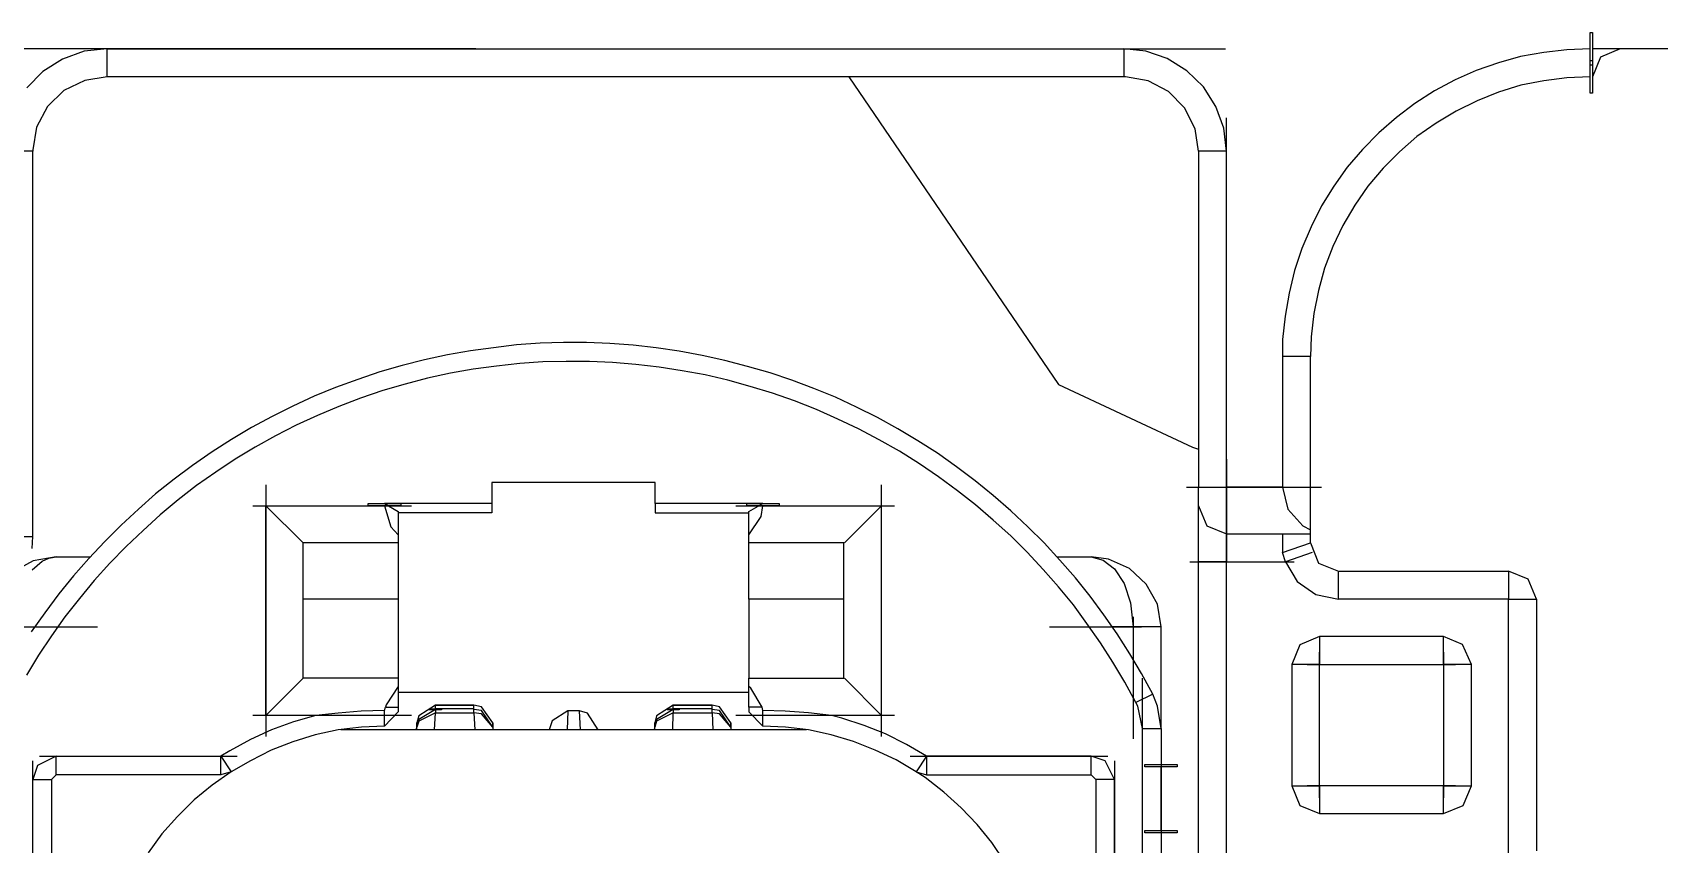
# Model space of a CAD drawing. Header units: inches. Extents: x 47316 to 59086, y 3141 to 11743.
# Drawn here: x 47680.65 to 47698.1, y 8703.84 to 8712.54 of the extents above; entities that cross this region are included whole.
import ezdxf

# ---------------------------------------------------------------- set-up
doc = ezdxf.new("R2010")
doc.units = ezdxf.units.IN
doc.header["$MEASUREMENT"] = 0

msp = doc.modelspace()

# ---------------------------------------------------------------- linework, layer by layer
at = {"color": 7, "linetype": 'Continuous', "ltscale": 0.936}
for p, q in [((47697.353, 8712.191), (47697.353, 8712.54)), ((47697.353, 8712.54), (47697.377, 8712.54)), ((47697.353, 8712.191), (47697.353, 8712.54)), ((47697.353, 8712.54), (47697.377, 8712.54)), ((47697.353, 8712.191), (47697.353, 8712.54)), ((47697.353, 8712.54), (47697.377, 8712.54)), ((47697.377, 8712.54), (47697.377, 8712.191)), ((47697.377, 8712.54), (47697.377, 8712.54)), ((47697.377, 8712.54), (47697.377, 8712.191)), ((47697.377, 8712.54), (47697.377, 8712.54)), ((47697.377, 8712.54), (47697.377, 8712.191)), ((47697.377, 8712.54), (47697.377, 8712.54)), ((47685.403, 8712.366), (47680.364, 8712.366)), ((47681.205, 8712.34), (47680.973, 8712.256)), ((47681.452, 8712.366), (47681.205, 8712.34)), ((47681.452, 8712.066), (47681.452, 8712.366)), ((47681.452, 8712.366), (47692.353, 8712.366)), ((47686.403, 8712.366), (47687.405, 8712.366)), ((47688.403, 8712.366), (47693.444, 8712.366)), ((47692.588, 8712.342), (47692.353, 8712.366)), ((47692.353, 8712.366), (47692.353, 8712.066)), ((47692.819, 8712.261), (47692.588, 8712.342)), ((47696.608, 8712.282), (47696.369, 8712.215)), ((47696.856, 8712.327), (47696.608, 8712.282)), ((47697.103, 8712.355), (47696.856, 8712.327)), ((47697.353, 8712.366), (47697.103, 8712.355)), ((47697.353, 8712.066), (47697.353, 8712.366)), ((47702.077, 8712.366), (47697.377, 8712.366)), ((47697.465, 8712.277), (47697.377, 8712.066)), ((47697.676, 8712.366), (47697.465, 8712.277)), ((47680.762, 8712.123), (47680.588, 8711.946)), ((47680.973, 8712.256), (47680.762, 8712.123)), ((47693.03, 8712.131), (47692.819, 8712.261)), ((47693.207, 8711.957), (47693.03, 8712.131)), ((47696.132, 8712.134), (47695.905, 8712.032)), ((47696.369, 8712.215), (47696.132, 8712.134)), ((47697.353, 8711.892), (47697.353, 8712.241)), ((47697.353, 8712.241), (47697.377, 8712.241)), ((47697.353, 8711.892), (47697.353, 8712.241)), ((47697.353, 8712.241), (47697.377, 8712.241)), ((47697.353, 8711.892), (47697.353, 8712.241)), ((47697.353, 8712.241), (47697.377, 8712.241)), ((47697.377, 8712.191), (47697.353, 8712.191)), ((47697.377, 8712.191), (47697.353, 8712.191)), ((47697.377, 8712.191), (47697.353, 8712.191)), ((47697.377, 8712.241), (47697.377, 8711.892)), ((47697.377, 8712.241), (47697.377, 8712.241)), ((47697.377, 8712.241), (47697.377, 8711.892)), ((47697.377, 8712.241), (47697.377, 8712.241)), ((47697.377, 8712.241), (47697.377, 8711.892)), ((47697.377, 8712.241), (47697.377, 8712.241)), ((47681.21, 8712.027), (47680.986, 8711.918)), ((47681.452, 8712.066), (47681.21, 8712.027)), ((47692.353, 8712.066), (47681.452, 8712.066)), ((47681.452, 8712.066), (47681.452, 8712.066)), ((47689.405, 8712.066), (47691.653, 8708.769)), ((47692.371, 8712.066), (47692.353, 8712.066)), ((47692.614, 8712.024), (47692.371, 8712.066)), ((47692.83, 8711.907), (47692.614, 8712.024)), ((47693.34, 8711.748), (47693.207, 8711.957)), ((47695.905, 8712.032), (47695.684, 8711.915)), ((47696.611, 8711.975), (47696.371, 8711.902)), ((47696.856, 8712.024), (47696.611, 8711.975)), ((47697.103, 8712.056), (47696.856, 8712.024)), ((47697.353, 8712.066), (47697.103, 8712.056)), ((47680.986, 8711.918), (47680.812, 8711.746)), ((47693.002, 8711.733), (47692.83, 8711.907)), ((47693.426, 8711.514), (47693.34, 8711.748)), ((47695.473, 8711.78), (47695.275, 8711.629)), ((47695.684, 8711.915), (47695.473, 8711.78)), ((47696.14, 8711.808), (47695.916, 8711.699)), ((47696.371, 8711.902), (47696.14, 8711.808)), ((47697.377, 8711.892), (47697.353, 8711.892)), ((47697.377, 8711.892), (47697.353, 8711.892)), ((47697.377, 8711.892), (47697.353, 8711.892)), ((47680.812, 8711.746), (47680.694, 8711.527)), ((47693.116, 8711.509), (47693.002, 8711.733)), ((47693.455, 8710.967), (47693.455, 8711.626)), ((47695.275, 8711.629), (47695.088, 8711.465)), ((47695.916, 8711.699), (47695.702, 8711.569)), ((47680.694, 8711.527), (47680.653, 8711.282)), ((47693.155, 8711.267), (47693.116, 8711.509)), ((47693.455, 8711.267), (47693.426, 8711.514)), ((47695.088, 8711.465), (47694.911, 8711.287)), ((47695.496, 8711.425), (47695.309, 8711.261)), ((47695.702, 8711.569), (47695.496, 8711.425)), ((47680.653, 8711.267), (47680.353, 8711.267)), ((47680.653, 8711.282), (47680.653, 8711.267)), ((47680.653, 8707.139), (47680.653, 8711.267)), ((47693.455, 8711.267), (47693.155, 8711.267)), ((47693.155, 8711.267), (47693.155, 8707.668)), ((47693.455, 8707.668), (47693.455, 8711.267)), ((47694.911, 8711.287), (47694.749, 8711.097)), ((47695.309, 8711.261), (47695.134, 8711.087)), ((47694.749, 8711.097), (47694.603, 8710.892)), ((47695.134, 8711.087), (47694.97, 8710.892)), ((47694.603, 8710.892), (47694.473, 8710.681)), ((47694.97, 8710.892), (47694.83, 8710.689)), ((47694.473, 8710.681), (47694.361, 8710.457)), ((47694.83, 8710.689), (47694.702, 8710.472)), ((47694.361, 8710.457), (47694.262, 8710.225)), ((47694.702, 8710.472), (47694.593, 8710.246)), ((47694.262, 8710.225), (47694.184, 8709.988)), ((47694.593, 8710.246), (47694.504, 8710.014)), ((47694.504, 8710.014), (47694.439, 8709.774)), ((47693.455, 8708.965), (47693.455, 8709.967)), ((47694.184, 8709.988), (47694.124, 8709.748)), ((47694.124, 8709.748), (47694.082, 8709.501)), ((47694.439, 8709.774), (47694.39, 8709.53)), ((47694.082, 8709.501), (47694.056, 8709.251)), ((47694.39, 8709.53), (47694.361, 8709.28)), ((47685.595, 8709.162), (47685.348, 8709.129)), ((47685.84, 8709.191), (47685.595, 8709.162)), ((47686.093, 8709.209), (47685.84, 8709.191)), ((47686.343, 8709.217), (47686.093, 8709.209)), ((47686.59, 8709.217), (47686.343, 8709.217)), ((47686.84, 8709.207), (47686.59, 8709.217)), ((47687.09, 8709.189), (47686.84, 8709.207)), ((47687.338, 8709.16), (47687.09, 8709.189)), ((47687.585, 8709.123), (47687.338, 8709.16)), ((47694.056, 8709.251), (47694.054, 8709.069)), ((47694.361, 8709.28), (47694.353, 8709.069)), ((47684.614, 8708.97), (47684.374, 8708.902)), ((47684.853, 8709.032), (47684.614, 8708.97)), ((47685.101, 8709.084), (47684.853, 8709.032)), ((47685.348, 8709.129), (47685.101, 8709.084)), ((47685.627, 8708.965), (47685.377, 8708.931)), ((47685.874, 8708.991), (47685.627, 8708.965)), ((47686.124, 8709.009), (47685.874, 8708.991)), ((47686.374, 8709.014), (47686.124, 8709.009)), ((47686.621, 8709.014), (47686.374, 8709.014)), ((47686.871, 8709.004), (47686.621, 8709.014)), ((47687.121, 8708.983), (47686.871, 8709.004)), ((47687.369, 8708.954), (47687.121, 8708.983)), ((47687.83, 8709.079), (47687.585, 8709.123)), ((47688.075, 8709.024), (47687.83, 8709.079)), ((47688.317, 8708.962), (47688.075, 8709.024)), ((47688.559, 8708.892), (47688.317, 8708.962)), ((47694.353, 8709.069), (47694.054, 8709.069)), ((47694.054, 8709.069), (47694.054, 8707.668)), ((47694.353, 8707.069), (47694.353, 8709.069)), ((47684.137, 8708.821), (47683.9, 8708.735)), ((47684.374, 8708.902), (47684.137, 8708.821)), ((47684.884, 8708.834), (47684.645, 8708.772)), ((47685.132, 8708.889), (47684.884, 8708.834)), ((47685.377, 8708.931), (47685.132, 8708.889)), ((47687.616, 8708.915), (47687.369, 8708.954)), ((47687.864, 8708.871), (47687.616, 8708.915)), ((47688.106, 8708.814), (47687.864, 8708.871)), ((47688.345, 8708.746), (47688.106, 8708.814)), ((47688.793, 8708.814), (47688.559, 8708.892)), ((47689.028, 8708.725), (47688.793, 8708.814)), ((47683.671, 8708.642), (47683.442, 8708.535)), ((47683.9, 8708.735), (47683.671, 8708.642)), ((47684.168, 8708.621), (47683.934, 8708.532)), ((47684.405, 8708.702), (47684.168, 8708.621)), ((47684.645, 8708.772), (47684.405, 8708.702)), ((47688.585, 8708.673), (47688.345, 8708.746)), ((47688.822, 8708.592), (47688.585, 8708.673)), ((47689.259, 8708.631), (47689.028, 8708.725)), ((47689.486, 8708.524), (47689.259, 8708.631)), ((47691.653, 8708.769), (47693.09, 8708.095)), ((47683.442, 8708.535), (47683.22, 8708.425)), ((47683.705, 8708.436), (47683.478, 8708.332)), ((47683.934, 8708.532), (47683.705, 8708.436)), ((47689.056, 8708.501), (47688.822, 8708.592)), ((47689.286, 8708.397), (47689.056, 8708.501)), ((47689.71, 8708.412), (47689.486, 8708.524)), ((47682.999, 8708.306), (47682.783, 8708.178)), ((47683.22, 8708.425), (47682.999, 8708.306)), ((47683.478, 8708.332), (47683.254, 8708.217)), ((47689.509, 8708.293), (47689.286, 8708.397)), ((47689.728, 8708.175), (47689.509, 8708.293)), ((47689.929, 8708.293), (47689.71, 8708.412)), ((47690.145, 8708.165), (47689.929, 8708.293)), ((47682.783, 8708.178), (47682.575, 8708.045)), ((47683.036, 8708.095), (47682.822, 8707.967)), ((47683.254, 8708.217), (47683.036, 8708.095)), ((47689.947, 8708.053), (47689.728, 8708.175)), ((47690.353, 8708.03), (47690.145, 8708.165)), ((47693.09, 8708.095), (47693.155, 8708.074)), ((47693.455, 8701.868), (47693.455, 8708.165)), ((47682.575, 8708.045), (47682.366, 8707.899)), ((47682.822, 8707.967), (47682.614, 8707.829)), ((47690.161, 8707.918), (47689.947, 8708.053)), ((47690.364, 8707.777), (47690.161, 8707.918)), ((47690.559, 8707.886), (47690.353, 8708.03)), ((47693.455, 8707.967), (47693.455, 8707.308)), ((47682.168, 8707.751), (47681.97, 8707.597)), ((47682.366, 8707.899), (47682.168, 8707.751)), ((47682.614, 8707.829), (47682.408, 8707.686)), ((47690.569, 8707.629), (47690.364, 8707.777)), ((47690.759, 8707.735), (47690.559, 8707.886)), ((47690.952, 8707.579), (47690.759, 8707.735)), ((47681.97, 8707.597), (47681.786, 8707.431)), ((47682.408, 8707.686), (47682.21, 8707.53)), ((47683.153, 8707.691), (47683.153, 8704.993)), ((47687.327, 8707.717), (47685.577, 8707.717)), ((47685.577, 8707.717), (47685.577, 8707.392)), ((47687.327, 8707.493), (47687.327, 8707.717)), ((47689.754, 8704.993), (47689.754, 8707.691)), ((47690.762, 8707.478), (47690.569, 8707.629)), ((47691.14, 8707.412), (47690.952, 8707.579)), ((47693.025, 8707.668), (47694.473, 8707.668)), ((47693.155, 8707.668), (47693.455, 8707.668)), ((47693.155, 8706.866), (47693.155, 8707.668)), ((47694.054, 8707.668), (47693.455, 8707.668)), ((47693.455, 8707.668), (47693.455, 8707.168)), ((47694.054, 8707.668), (47694.111, 8707.431)), ((47681.786, 8707.431), (47681.601, 8707.261)), ((47682.21, 8707.53), (47682.02, 8707.371)), ((47683.012, 8707.467), (47684.715, 8707.467)), ((47683.551, 8707.069), (47683.153, 8707.467)), ((47683.153, 8707.467), (47684.424, 8707.467)), ((47683.153, 8705.22), (47683.153, 8707.467)), ((47684.249, 8707.493), (47684.598, 8707.493)), ((47684.249, 8707.467), (47684.249, 8707.493)), ((47684.249, 8707.493), (47684.249, 8707.493)), ((47684.598, 8707.467), (47684.249, 8707.467)), ((47685.577, 8707.493), (47684.424, 8707.493)), ((47684.424, 8707.493), (47684.572, 8707.407)), ((47684.424, 8707.467), (47684.494, 8707.241)), ((47684.572, 8707.407), (47684.572, 8707.069)), ((47685.577, 8707.392), (47684.572, 8707.392)), ((47684.598, 8707.493), (47684.598, 8707.467)), ((47687.327, 8707.493), (47687.327, 8707.392)), ((47688.483, 8707.493), (47687.327, 8707.493)), ((47687.327, 8707.392), (47688.332, 8707.392)), ((47688.192, 8707.467), (47689.895, 8707.467)), ((47688.309, 8707.467), (47688.309, 8707.493)), ((47688.309, 8707.493), (47688.658, 8707.493)), ((47688.658, 8707.467), (47688.309, 8707.467)), ((47688.332, 8707.407), (47688.483, 8707.493)), ((47688.332, 8707.069), (47688.332, 8707.407)), ((47688.465, 8707.353), (47688.483, 8707.467)), ((47688.483, 8707.467), (47689.754, 8707.467)), ((47688.658, 8707.493), (47688.658, 8707.467)), ((47688.658, 8707.467), (47688.658, 8707.467)), ((47689.754, 8707.467), (47689.356, 8707.069)), ((47689.754, 8705.22), (47689.754, 8707.467)), ((47690.952, 8707.314), (47690.762, 8707.478)), ((47691.325, 8707.243), (47691.14, 8707.412)), ((47693.155, 8707.467), (47693.244, 8707.254)), ((47694.111, 8707.431), (47694.272, 8707.251)), ((47681.601, 8707.261), (47681.424, 8707.084)), ((47682.02, 8707.371), (47681.835, 8707.204)), ((47684.494, 8707.241), (47684.572, 8707.155)), ((47688.332, 8707.155), (47688.465, 8707.353)), ((47691.14, 8707.144), (47690.952, 8707.314)), ((47691.499, 8707.069), (47691.325, 8707.243)), ((47693.244, 8707.254), (47693.455, 8707.168)), ((47694.272, 8707.251), (47694.353, 8707.209)), ((47680.353, 8707.139), (47680.653, 8707.139)), ((47680.647, 8707.011), (47680.653, 8707.139)), ((47681.424, 8707.084), (47681.252, 8706.902)), ((47681.835, 8707.204), (47681.653, 8707.032)), ((47684.572, 8707.069), (47683.551, 8707.069)), ((47683.551, 8705.618), (47683.551, 8707.069)), ((47684.572, 8707.069), (47684.572, 8705.259)), ((47688.332, 8706.467), (47688.332, 8707.069)), ((47689.351, 8707.069), (47688.332, 8707.069)), ((47689.351, 8705.618), (47689.351, 8707.069)), ((47691.317, 8706.97), (47691.14, 8707.144)), ((47691.668, 8706.884), (47691.499, 8707.069)), ((47693.455, 8707.168), (47694.353, 8707.168)), ((47693.455, 8707.168), (47693.455, 8706.866)), ((47694.054, 8707.168), (47694.054, 8706.965)), ((47694.054, 8706.965), (47694.353, 8707.069)), ((47694.353, 8707.069), (47694.442, 8706.853)), ((47680.658, 8706.876), (47680.444, 8706.761)), ((47680.645, 8706.782), (47680.752, 8706.873)), ((47680.903, 8706.92), (47680.658, 8706.876)), ((47680.752, 8706.873), (47680.825, 8706.905)), ((47680.825, 8706.905), (47680.903, 8706.92)), ((47680.903, 8706.92), (47681.265, 8706.92)), ((47681.252, 8706.902), (47681.09, 8706.715)), ((47681.653, 8707.032), (47681.478, 8706.853)), ((47691.489, 8706.785), (47691.317, 8706.97)), ((47691.642, 8706.92), (47692.004, 8706.92)), ((47691.835, 8706.694), (47691.668, 8706.884)), ((47692.187, 8706.894), (47692.004, 8706.92)), ((47692.004, 8706.92), (47692.132, 8706.884)), ((47692.132, 8706.884), (47692.252, 8706.793)), ((47692.413, 8706.795), (47692.187, 8706.894)), ((47693.059, 8706.866), (47694.181, 8706.866)), ((47693.455, 8706.866), (47693.155, 8706.866)), ((47693.155, 8693.868), (47693.155, 8706.866)), ((47693.455, 8706.866), (47694.085, 8706.866)), ((47693.455, 8693.868), (47693.455, 8706.866)), ((47694.085, 8706.866), (47694.054, 8706.965)), ((47694.371, 8706.965), (47694.085, 8706.866)), ((47694.085, 8706.866), (47694.213, 8706.657)), ((47681.09, 8706.715), (47680.931, 8706.522)), ((47681.478, 8706.853), (47681.312, 8706.665)), ((47691.653, 8706.597), (47691.489, 8706.785)), ((47691.991, 8706.498), (47691.835, 8706.694)), ((47692.252, 8706.793), (47692.356, 8706.634)), ((47692.593, 8706.626), (47692.413, 8706.795)), ((47694.442, 8706.853), (47694.653, 8706.767)), ((47694.653, 8706.467), (47694.653, 8706.767)), ((47694.653, 8706.767), (47696.478, 8706.767)), ((47696.689, 8706.681), (47696.478, 8706.767)), ((47696.478, 8706.767), (47696.478, 8706.467)), ((47680.931, 8706.522), (47680.783, 8706.319)), ((47681.312, 8706.665), (47681.153, 8706.475)), ((47691.812, 8706.405), (47691.653, 8706.597)), ((47692.356, 8706.634), (47692.424, 8706.428)), ((47692.713, 8706.412), (47692.593, 8706.626)), ((47694.213, 8706.657), (47694.413, 8706.517)), ((47694.413, 8706.517), (47694.653, 8706.467)), ((47696.778, 8706.467), (47696.689, 8706.681)), ((47681.153, 8706.475), (47680.996, 8706.277)), ((47684.572, 8706.467), (47683.551, 8706.467)), ((47689.351, 8706.467), (47688.332, 8706.467)), ((47688.332, 8706.467), (47688.332, 8705.618)), ((47691.957, 8706.207), (47691.812, 8706.405)), ((47692.14, 8706.298), (47691.991, 8706.498)), ((47692.424, 8706.428), (47692.452, 8706.168)), ((47692.752, 8706.168), (47692.713, 8706.412)), ((47696.478, 8706.467), (47694.653, 8706.467)), ((47696.478, 8703.467), (47696.478, 8706.467)), ((47696.478, 8706.467), (47696.778, 8706.467)), ((47696.778, 8706.467), (47696.778, 8703.767)), ((47680.155, 8706.168), (47680.674, 8706.168)), ((47680.366, 8706.168), (47681.348, 8706.168)), ((47680.783, 8706.319), (47680.637, 8706.116)), ((47680.996, 8706.277), (47680.853, 8706.074)), ((47691.556, 8706.168), (47692.541, 8706.168)), ((47692.103, 8705.998), (47691.957, 8706.207)), ((47692.283, 8706.095), (47692.14, 8706.298)), ((47692.752, 8706.168), (47692.231, 8706.168)), ((47692.452, 8706.277), (47692.452, 8704.97)), ((47692.452, 8706.168), (47692.452, 8705.821)), ((47692.752, 8705.079), (47692.752, 8706.168)), ((47680.853, 8706.074), (47680.715, 8705.866)), ((47692.236, 8705.79), (47692.103, 8705.998)), ((47692.418, 8705.881), (47692.283, 8706.095)), ((47694.452, 8706.066), (47694.241, 8705.978)), ((47695.78, 8706.066), (47694.452, 8706.066)), ((47694.452, 8706.066), (47694.452, 8705.767)), ((47695.986, 8705.98), (47695.78, 8706.066)), ((47695.78, 8705.767), (47695.78, 8706.066)), ((47680.715, 8705.866), (47680.585, 8705.652)), ((47692.543, 8705.668), (47692.418, 8705.881)), ((47694.241, 8705.978), (47694.153, 8705.767)), ((47694.452, 8704.337), (47694.452, 8705.897)), ((47695.78, 8705.897), (47695.78, 8704.337)), ((47696.08, 8705.767), (47695.986, 8705.98)), ((47692.364, 8705.577), (47692.236, 8705.79)), ((47692.663, 8705.449), (47692.543, 8705.668)), ((47694.452, 8705.767), (47694.153, 8705.767)), ((47694.153, 8705.767), (47694.153, 8704.467)), ((47694.319, 8705.767), (47695.911, 8705.767)), ((47694.452, 8705.767), (47695.78, 8705.767)), ((47694.452, 8704.467), (47694.452, 8705.767)), ((47695.78, 8705.767), (47695.78, 8704.467)), ((47696.08, 8705.767), (47695.78, 8705.767)), ((47695.78, 8705.767), (47695.78, 8705.767)), ((47696.08, 8704.467), (47696.08, 8705.767)), ((47683.551, 8705.618), (47683.153, 8705.22)), ((47684.572, 8705.618), (47683.551, 8705.618)), ((47684.572, 8705.53), (47684.442, 8705.332)), ((47684.572, 8705.47), (47688.332, 8705.47)), ((47688.332, 8705.308), (47688.332, 8705.618)), ((47688.332, 8705.618), (47689.351, 8705.618)), ((47688.353, 8705.511), (47688.332, 8705.53)), ((47688.473, 8705.308), (47688.353, 8705.511)), ((47689.356, 8705.618), (47689.754, 8705.22)), ((47692.483, 8705.358), (47692.364, 8705.577)), ((47692.554, 8703.871), (47692.554, 8705.618)), ((47684.424, 8705.272), (47684.434, 8705.308)), ((47684.442, 8705.332), (47684.434, 8705.308)), ((47684.434, 8705.308), (47684.572, 8705.308)), ((47684.97, 8705.329), (47684.791, 8705.215)), ((47684.97, 8705.329), (47684.791, 8705.215)), ((47684.97, 8705.29), (47684.97, 8705.329)), ((47685.382, 8705.329), (47684.97, 8705.329)), ((47684.97, 8705.329), (47685.382, 8705.329)), ((47685.463, 8705.311), (47685.382, 8705.329)), ((47685.463, 8705.311), (47685.382, 8705.329)), ((47685.382, 8705.248), (47685.382, 8705.329)), ((47685.585, 8705.139), (47685.463, 8705.311)), ((47685.585, 8705.139), (47685.463, 8705.311)), ((47687.52, 8705.329), (47687.34, 8705.215)), ((47687.52, 8705.329), (47687.34, 8705.215)), ((47687.52, 8705.29), (47687.52, 8705.329)), ((47687.937, 8705.329), (47687.52, 8705.329)), ((47687.52, 8705.329), (47687.937, 8705.329)), ((47688.017, 8705.311), (47687.937, 8705.329)), ((47688.017, 8705.311), (47687.937, 8705.329)), ((47687.937, 8705.248), (47687.937, 8705.329)), ((47688.137, 8705.139), (47688.017, 8705.311)), ((47688.137, 8705.139), (47688.017, 8705.311)), ((47688.332, 8705.308), (47688.332, 8705.259)), ((47688.473, 8705.308), (47688.332, 8705.308)), ((47688.483, 8705.272), (47688.473, 8705.308)), ((47692.663, 8705.449), (47692.483, 8705.358)), ((47692.502, 8705.319), (47692.483, 8705.358)), ((47692.554, 8705.079), (47692.502, 8705.319)), ((47692.713, 8705.321), (47692.663, 8705.449)), ((47692.752, 8705.079), (47692.713, 8705.321)), ((47684.715, 8705.22), (47683.012, 8705.22)), ((47683.689, 8705.22), (47683.153, 8705.22)), ((47683.45, 8705.152), (47683.213, 8705.064)), ((47683.689, 8705.22), (47683.45, 8705.152)), ((47683.926, 8705.243), (47683.689, 8705.22)), ((47684.174, 8705.264), (47683.926, 8705.243)), ((47684.424, 8705.272), (47684.174, 8705.264)), ((47684.424, 8705.105), (47684.424, 8705.272)), ((47684.572, 8705.259), (47684.424, 8705.105)), ((47684.77, 8705.139), (47684.765, 8705.066)), ((47684.791, 8705.215), (47684.77, 8705.139)), ((47684.791, 8705.215), (47684.77, 8705.139)), ((47684.791, 8705.175), (47684.77, 8705.095)), ((47684.791, 8705.16), (47684.77, 8705.095)), ((47684.77, 8705.066), (47684.77, 8705.139)), ((47684.97, 8705.285), (47684.791, 8705.175)), ((47684.97, 8705.248), (47684.791, 8705.16)), ((47684.905, 8705.29), (47685.036, 8705.29)), ((47684.905, 8705.28), (47684.905, 8705.29)), ((47684.905, 8705.29), (47684.905, 8705.29)), ((47685.036, 8705.28), (47684.905, 8705.28)), ((47684.96, 8705.066), (47684.97, 8705.248)), ((47685.382, 8705.29), (47684.97, 8705.29)), ((47684.97, 8705.28), (47684.97, 8705.248)), ((47684.97, 8705.248), (47685.382, 8705.248)), ((47685.036, 8705.29), (47685.036, 8705.28)), ((47685.463, 8705.272), (47685.382, 8705.285)), ((47685.463, 8705.238), (47685.382, 8705.248)), ((47685.382, 8705.248), (47685.392, 8705.066)), ((47685.585, 8705.095), (47685.463, 8705.272)), ((47685.585, 8705.095), (47685.463, 8705.238)), ((47685.588, 8705.066), (47685.585, 8705.139)), ((47685.585, 8705.139), (47685.585, 8705.066)), ((47686.223, 8705.162), (47686.192, 8705.066)), ((47686.392, 8705.269), (47686.223, 8705.162)), ((47686.392, 8705.269), (47686.382, 8705.066)), ((47686.515, 8705.269), (47686.392, 8705.269)), ((47686.603, 8705.243), (47686.515, 8705.269)), ((47686.525, 8705.066), (47686.515, 8705.269)), ((47686.715, 8705.066), (47686.603, 8705.243)), ((47687.322, 8705.139), (47687.319, 8705.066)), ((47687.34, 8705.215), (47687.322, 8705.139)), ((47687.34, 8705.215), (47687.322, 8705.139)), ((47687.34, 8705.175), (47687.322, 8705.095)), ((47687.34, 8705.16), (47687.322, 8705.095)), ((47687.322, 8705.095), (47687.322, 8705.139)), ((47687.52, 8705.285), (47687.34, 8705.175)), ((47687.52, 8705.248), (47687.34, 8705.16)), ((47687.455, 8705.29), (47687.585, 8705.29)), ((47687.455, 8705.28), (47687.455, 8705.29)), ((47687.455, 8705.29), (47687.455, 8705.29)), ((47687.585, 8705.28), (47687.455, 8705.28)), ((47687.515, 8705.066), (47687.52, 8705.248)), ((47687.937, 8705.29), (47687.52, 8705.29)), ((47687.52, 8705.28), (47687.52, 8705.248)), ((47687.52, 8705.248), (47687.937, 8705.248)), ((47687.585, 8705.29), (47687.585, 8705.28)), ((47688.017, 8705.272), (47687.937, 8705.285)), ((47688.017, 8705.238), (47687.937, 8705.248)), ((47687.937, 8705.248), (47687.944, 8705.066)), ((47688.137, 8705.095), (47688.017, 8705.272)), ((47688.137, 8705.095), (47688.017, 8705.238)), ((47688.142, 8705.066), (47688.137, 8705.139)), ((47688.137, 8705.139), (47688.137, 8705.066)), ((47689.895, 8705.22), (47688.192, 8705.22)), ((47688.332, 8705.259), (47688.481, 8705.105)), ((47688.481, 8705.105), (47688.483, 8705.272)), ((47688.72, 8705.264), (47688.483, 8705.272)), ((47688.97, 8705.248), (47688.72, 8705.264)), ((47689.218, 8705.22), (47688.97, 8705.248)), ((47689.754, 8705.22), (47689.218, 8705.22)), ((47689.327, 8705.191), (47689.218, 8705.22)), ((47689.567, 8705.113), (47689.327, 8705.191)), ((47682.989, 8704.962), (47682.765, 8704.842)), ((47683.213, 8705.064), (47682.989, 8704.962)), ((47683.681, 8705.011), (47683.442, 8704.936)), ((47683.926, 8705.064), (47683.681, 8705.011)), ((47684.176, 8705.095), (47683.926, 8705.064)), ((47688.95, 8705.066), (47683.957, 8705.066)), ((47684.424, 8705.105), (47684.176, 8705.095)), ((47687.319, 8705.066), (47687.322, 8705.095)), ((47688.723, 8705.095), (47688.481, 8705.105)), ((47688.97, 8705.064), (47688.723, 8705.095)), ((47689.213, 8705.011), (47688.97, 8705.064)), ((47689.455, 8704.941), (47689.213, 8705.011)), ((47689.796, 8705.022), (47689.567, 8705.113)), ((47690.022, 8704.91), (47689.796, 8705.022)), ((47692.554, 8699.668), (47692.554, 8705.079)), ((47692.554, 8705.079), (47692.752, 8705.079)), ((47692.752, 8705.079), (47692.752, 8699.668)), ((47680.903, 8704.782), (47680.702, 8704.683)), ((47680.726, 8704.782), (47682.845, 8704.782)), ((47680.903, 8704.584), (47680.903, 8704.782)), ((47680.903, 8704.782), (47682.671, 8704.782)), ((47682.765, 8704.842), (47682.671, 8704.782)), ((47682.671, 8704.584), (47682.671, 8704.782)), ((47682.671, 8704.782), (47682.78, 8704.616)), ((47683.21, 8704.847), (47682.989, 8704.735)), ((47683.442, 8704.936), (47683.21, 8704.847)), ((47689.687, 8704.847), (47689.455, 8704.941)), ((47689.913, 8704.743), (47689.687, 8704.847)), ((47690.236, 8704.782), (47690.022, 8704.91)), ((47690.062, 8704.782), (47692.181, 8704.782)), ((47690.236, 8704.782), (47690.127, 8704.616)), ((47692.004, 8704.782), (47690.236, 8704.782)), ((47690.236, 8704.782), (47690.236, 8704.584)), ((47692.153, 8704.733), (47692.004, 8704.782)), ((47692.004, 8704.584), (47692.004, 8704.782)), ((47680.653, 8702.298), (47680.653, 8704.735)), ((47680.702, 8704.683), (47680.653, 8704.532)), ((47682.78, 8704.616), (47682.575, 8704.472)), ((47682.78, 8704.616), (47682.671, 8704.584)), ((47682.989, 8704.735), (47682.78, 8704.616)), ((47690.127, 8704.616), (47689.913, 8704.743)), ((47690.223, 8704.553), (47690.127, 8704.616)), ((47690.127, 8704.616), (47690.236, 8704.584)), ((47692.252, 8704.532), (47692.153, 8704.733)), ((47692.252, 8704.735), (47692.252, 8702.298)), ((47692.577, 8704.668), (47692.577, 8704.694)), ((47692.577, 8704.694), (47692.926, 8704.694)), ((47692.926, 8704.668), (47692.577, 8704.668)), ((47692.752, 8703.988), (47692.752, 8704.668)), ((47692.926, 8704.694), (47692.926, 8704.668)), ((47692.926, 8704.668), (47692.926, 8704.668)), ((47680.653, 8702.504), (47680.653, 8704.532)), ((47680.653, 8704.532), (47680.853, 8704.532)), ((47680.853, 8704.532), (47680.903, 8704.584)), ((47680.853, 8704.532), (47680.853, 8702.504)), ((47682.671, 8704.584), (47680.903, 8704.584)), ((47682.575, 8704.472), (47682.382, 8704.314)), ((47690.421, 8704.399), (47690.223, 8704.553)), ((47690.236, 8704.584), (47692.004, 8704.584)), ((47692.054, 8704.532), (47692.004, 8704.584)), ((47692.054, 8704.532), (47692.054, 8702.504)), ((47692.252, 8704.532), (47692.054, 8704.532)), ((47692.252, 8702.504), (47692.252, 8704.532)), ((47694.153, 8704.467), (47694.241, 8704.254)), ((47694.153, 8704.467), (47694.452, 8704.467)), ((47695.911, 8704.467), (47694.319, 8704.467)), ((47694.452, 8704.467), (47694.452, 8704.168)), ((47695.78, 8704.467), (47694.452, 8704.467)), ((47694.452, 8704.467), (47694.452, 8704.467)), ((47695.78, 8704.467), (47696.08, 8704.467)), ((47695.78, 8704.168), (47695.78, 8704.467)), ((47695.991, 8704.256), (47696.08, 8704.467)), ((47682.382, 8704.314), (47682.205, 8704.136)), ((47690.608, 8704.23), (47690.421, 8704.399)), ((47694.241, 8704.254), (47694.452, 8704.168)), ((47695.78, 8704.168), (47695.991, 8704.256)), ((47682.205, 8704.136), (47682.038, 8703.949)), ((47690.78, 8704.05), (47690.608, 8704.23)), ((47694.452, 8704.168), (47695.78, 8704.168)), ((47682.038, 8703.949), (47681.89, 8703.748)), ((47690.937, 8703.858), (47690.78, 8704.05)), ((47692.577, 8703.962), (47692.577, 8703.988)), ((47692.577, 8703.988), (47692.926, 8703.988)), ((47692.926, 8703.962), (47692.577, 8703.962)), ((47692.926, 8703.988), (47692.926, 8703.962)), ((47692.926, 8703.962), (47692.926, 8703.962)), ((47691.077, 8703.649), (47690.937, 8703.858))]:
    msp.add_line(p, q, dxfattribs=at)

doc.saveas('drawing.dxf')
